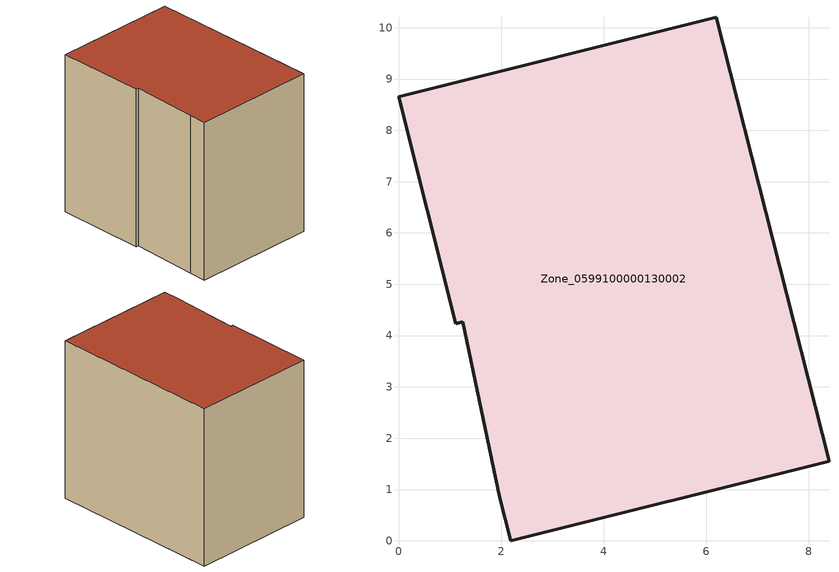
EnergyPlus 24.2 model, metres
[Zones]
Zone_0599100000130002
 floor ground (C_G): 6.19,10.21 8.39,1.55 2.19,0 1.97,0.84 1.25,4.26 1.12,4.23 0,8.65 z0
 wall outside (C_F): 8.39,1.55 6.19,10.21 0,8.65 1.12,4.23 1.25,4.26 1.97,0.84 2.19,0 8.39,1.55 z0:8.19
 roof outside (C_R): 1.25,4.26 1.97,0.84 2.19,0 8.39,1.55 6.19,10.21 0,8.65 1.12,4.23 z8.19
[BUILDING]
Pand.0599100000130002: North Axis=0; Terrain=City; Loads Convergence Tolerance Value=0.04; Temperature Convergence Tolerance Value=0.4; Solar Distribution=FullExterior; Maximum Number of Warmup Days=25; Minimum Number of Warmup Days=1
[Site:Location]
Rotterdam.The.Hague.AP_ZH_NLD Design_Conditions: Latitude=51.96; Longitude=4.45; Time Zone=1; Elevation=-4.5
[SITE:GROUNDTEMPERATURE:BUILDINGSURFACE]
18, 18, 18, 18, 18, 18, 18, 18, 18, 18, 18, 18
[MATERIAL] Thermal Absorptance=0.9; Solar Absorptance=0.7; Visible Absorptance=0.7
Name | Roughness | Thickness | Conductivity | Density | Specific Heat
G.TC.1965-1974 | MediumSmooth | 0.15 | 0.882353 | 540 | 1210
F.TC.1965-1974 | Rough | 0.3 | 0.697674 | 1920 | 840
R.TC.1965-1974 | MediumRough | 0.2 | 0.232558 | 1500 | 1000
[CONSTRUCTION]
C_G: G.TC.1965-1974
C_F: F.TC.1965-1974
C_R: R.TC.1965-1974
[ZONE]
Zone_0599100000130002: Type=1; Multiplier=1; Ceiling Height=Autocalculate; Volume=Autocalculate; Floor Area=autocalculate; Part of Total Floor Area=Yes
[ZONEINFILTRATION:DESIGNFLOWRATE]
Infil_Zone_0599100000130002: Zone or ZoneList or Space or SpaceList=Zone_0599100000130002; Schedule=AlwaysOn; Design Flow Rate Calculation Method=Flow/Area; Flow Rate per Floor Area=0.003; Constant Term Coefficient=1; Temperature Term Coefficient=0; Velocity Term Coefficient=0; Velocity Squared Term Coefficient=0
[HVACTEMPLATE:ZONE:IDEALLOADSAIRSYSTEM]
Zone_0599100000130002: Maximum Heating Supply Air Temperature=50; Minimum Cooling Supply Air Temperature=13; Maximum Heating Supply Air Humidity Ratio=0.0156; Minimum Cooling Supply Air Humidity Ratio=0.0077; Heating Limit=NoLimit; Cooling Limit=NoLimit; Dehumidification Control Type=ConstantSensibleHeatRatio; Cooling Sensible Heat Ratio=0.7; Dehumidification Setpoint=60; Humidification Control Type=None; Humidification Setpoint=30; Outdoor Air Method=None; Outdoor Air Flow Rate per Person=0.00944; Outdoor Air Flow Rate per Zone Floor Area=0; Outdoor Air Flow Rate per Zone=0; Demand Controlled Ventilation Type=None; Outdoor Air Economizer Type=NoEconomizer; Heat Recovery Type=None; Sensible Heat Recovery Effectiveness=0.7; Latent Heat Recovery Effectiveness=0.65
[ZONECONTROL:THERMOSTAT]
ThermostatControl_Zone_0599100000130002: Zone or ZoneList=Zone_0599100000130002; Control Type Schedule=DualSetpointControlType; Control 1=Thermostat_Zone_0599100000130002; Temperature Difference Between Cutout And Setpoint=0
[THERMOSTATSETPOINT:DUALSETPOINT]
Thermostat_Zone_0599100000130002: Heating Setpoint Temperature Schedule=HeatingSetpoint_Zone_0599100000130002; Cooling Setpoint Temperature Schedule=CoolingSetpoint_Zone_0599100000130002
[SCHEDULE:COMPACT]
HeatingSetpoint_Zone_0599100000130002: Through: 12/31, For: AllDays, Until: 24:00, 21
CoolingSetpoint_Zone_0599100000130002: Through: 12/31, For: AllDays, Until: 24:00, 24
DualSetpointControlType: Through: 12/31, For: AllDays, Until: 24:00, 4
AlwaysOn: Through: 12/31, For: AllDays, Until: 24:00, 1
